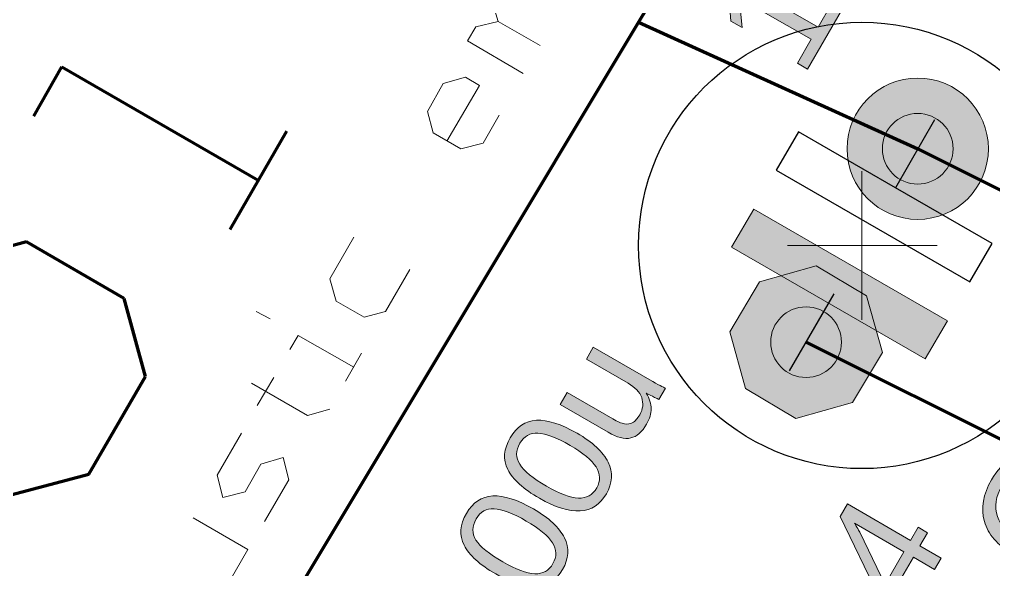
# Model space of a CAD drawing. Header units: millimetres. Extents: x 62.1 to 137.4, y 80.8 to 158.7.
# Drawn here: x 110.62 to 121.53, y 112.74 to 118.91 of the extents above; entities that cross this region are included whole.
import ezdxf

# ---------------------------------------------------------------- set-up
doc = ezdxf.new("R2010")
doc.units = ezdxf.units.MM
doc.header["$MEASUREMENT"] = 0
doc.layers.add('レイヤー 1', color=7, linetype='Continuous', lineweight=0)

# ---------------------------------------------------------------- blocks, each defined once
blk = doc.blocks.new('Block_42')
at = {"layer": 'レイヤー 1'}
h = blk.add_hatch(color=253, dxfattribs=at)
h.dxf.hatch_style = 2
edge = h.paths.add_edge_path()
edge.add_spline(control_points=[(122.262, 113.811), (122.131, 113.887), (122.01, 113.913), (121.898, 113.891), (121.786, 113.869), (121.695, 113.798), (121.626, 113.679), (121.557, 113.559), (121.54, 113.445), (121.576, 113.336), (121.611, 113.229), (121.695, 113.136), (121.828, 113.06), (121.96, 112.984), (122.084, 112.956), (122.199, 112.978), (122.314, 113), (122.406, 113.07), (122.474, 113.187), (122.544, 113.309), (122.56, 113.423), (122.523, 113.531), (122.486, 113.639), (122.399, 113.732), (122.262, 113.811)], knot_values=[0, 0, 0, 0, 1, 1, 1, 2, 2, 2, 3, 3, 3, 4, 4, 4, 5, 5, 5, 6, 6, 6, 7, 7, 7, 8, 8, 8, 8], degree=3, periodic=0)
edge = h.paths.add_edge_path()
edge.add_spline(control_points=[(122.346, 113.957), (122.456, 113.893), (122.54, 113.817), (122.598, 113.727), (122.656, 113.638), (122.685, 113.541), (122.684, 113.437), (122.683, 113.333), (122.651, 113.228), (122.59, 113.121), (122.527, 113.013), (122.452, 112.933), (122.363, 112.88), (122.274, 112.827), (122.177, 112.803), (122.07, 112.81), (121.964, 112.817), (121.855, 112.852), (121.745, 112.915), (121.577, 113.012), (121.472, 113.134), (121.43, 113.28), (121.389, 113.427), (121.416, 113.582), (121.51, 113.746), (121.572, 113.852), (121.647, 113.933), (121.735, 113.987), (121.822, 114.041), (121.918, 114.065), (122.023, 114.06), (122.128, 114.055), (122.235, 114.02), (122.346, 113.957)], knot_values=[0, 0, 0, 0, 1, 1, 1, 2, 2, 2, 3, 3, 3, 4, 4, 4, 5, 5, 5, 6, 6, 6, 7, 7, 7, 8, 8, 8, 9, 9, 9, 10, 10, 10, 11, 11, 11, 11], degree=3, periodic=0)
for points, knots in [([(122.346, 113.957), (122.456, 113.893), (122.54, 113.817), (122.598, 113.727), (122.656, 113.638), (122.685, 113.541), (122.684, 113.437), (122.683, 113.333), (122.651, 113.228), (122.59, 113.121), (122.527, 113.013), (122.452, 112.933), (122.363, 112.88), (122.274, 112.827), (122.177, 112.803), (122.07, 112.81), (121.964, 112.817), (121.855, 112.852), (121.745, 112.915), (121.577, 113.012), (121.472, 113.134), (121.43, 113.28), (121.389, 113.427), (121.416, 113.582), (121.51, 113.746), (121.572, 113.852), (121.647, 113.933), (121.735, 113.987), (121.822, 114.041), (121.918, 114.065), (122.023, 114.06), (122.128, 114.055), (122.235, 114.02), (122.346, 113.957)], [0, 0, 0, 0, 1, 1, 1, 2, 2, 2, 3, 3, 3, 4, 4, 4, 5, 5, 5, 6, 6, 6, 7, 7, 7, 8, 8, 8, 9, 9, 9, 10, 10, 10, 11, 11, 11, 11]), ([(122.262, 113.811), (122.131, 113.887), (122.01, 113.913), (121.898, 113.891), (121.786, 113.869), (121.695, 113.798), (121.626, 113.679), (121.557, 113.559), (121.54, 113.445), (121.576, 113.336), (121.611, 113.229), (121.695, 113.136), (121.828, 113.06), (121.96, 112.984), (122.084, 112.956), (122.199, 112.978), (122.314, 113), (122.406, 113.07), (122.474, 113.187), (122.544, 113.309), (122.56, 113.423), (122.523, 113.531), (122.486, 113.639), (122.399, 113.732), (122.262, 113.811)], [0, 0, 0, 0, 1, 1, 1, 2, 2, 2, 3, 3, 3, 4, 4, 4, 5, 5, 5, 6, 6, 6, 7, 7, 7, 8, 8, 8, 8])]:
    blk.add_open_spline(points, degree=3, knots=knots, dxfattribs=at)
blk = doc.blocks.new('Block_61')
at = {"layer": 'レイヤー 1'}
h = blk.add_hatch(color=253, dxfattribs=at)
h.dxf.hatch_style = 2
edge = h.paths.add_edge_path()
edge.add_spline(control_points=[(119.974, 113.26), (119.976, 113.258), (119.985, 113.243), (120.001, 113.217), (120.017, 113.191), (120.028, 113.171), (120.033, 113.159), (120.033, 113.159), (120.274, 112.662), (120.274, 112.662), (120.274, 112.662), (120.307, 112.59), (120.307, 112.59), (120.307, 112.59), (120.314, 112.569), (120.314, 112.569), (120.314, 112.569), (120.529, 112.94), (120.529, 112.94), (120.529, 112.94), (119.974, 113.26), (119.974, 113.26)], knot_values=[0, 0, 0, 0, 1, 1, 1, 2, 2, 2, 3, 3, 3, 4, 4, 4, 5, 5, 5, 6, 6, 6, 7, 7, 7, 7], degree=3, periodic=0)
edge = h.paths.add_edge_path()
edge.add_spline(control_points=[(120.708, 113.006), (120.708, 113.006), (120.945, 112.869), (120.945, 112.869), (120.945, 112.869), (120.872, 112.742), (120.872, 112.742), (120.872, 112.742), (120.634, 112.879), (120.634, 112.879), (120.634, 112.879), (120.349, 112.384), (120.349, 112.384), (120.349, 112.384), (120.245, 112.444), (120.245, 112.444), (120.245, 112.444), (119.814, 113.334), (119.814, 113.334), (119.814, 113.334), (119.896, 113.475), (119.896, 113.475), (119.896, 113.475), (120.602, 113.067), (120.602, 113.067), (120.602, 113.067), (120.687, 113.214), (120.687, 113.214), (120.687, 113.214), (120.793, 113.153), (120.793, 113.153), (120.793, 113.153), (120.708, 113.006), (120.708, 113.006)], knot_values=[0, 0, 0, 0, 1, 1, 1, 2, 2, 2, 3, 3, 3, 4, 4, 4, 5, 5, 5, 6, 6, 6, 7, 7, 7, 8, 8, 8, 9, 9, 9, 10, 10, 10, 11, 11, 11, 11], degree=3, periodic=0)
for points, knots in [([(120.708, 113.006), (120.708, 113.006), (120.945, 112.869), (120.945, 112.869), (120.945, 112.869), (120.872, 112.742), (120.872, 112.742), (120.872, 112.742), (120.634, 112.879), (120.634, 112.879), (120.634, 112.879), (120.349, 112.384), (120.349, 112.384), (120.349, 112.384), (120.245, 112.444), (120.245, 112.444), (120.245, 112.444), (119.814, 113.334), (119.814, 113.334), (119.814, 113.334), (119.896, 113.475), (119.896, 113.475), (119.896, 113.475), (120.602, 113.067), (120.602, 113.067), (120.602, 113.067), (120.687, 113.214), (120.687, 113.214), (120.687, 113.214), (120.793, 113.153), (120.793, 113.153), (120.793, 113.153), (120.708, 113.006), (120.708, 113.006)], [0, 0, 0, 0, 1, 1, 1, 2, 2, 2, 3, 3, 3, 4, 4, 4, 5, 5, 5, 6, 6, 6, 7, 7, 7, 8, 8, 8, 9, 9, 9, 10, 10, 10, 11, 11, 11, 11]), ([(119.974, 113.26), (119.976, 113.258), (119.985, 113.243), (120.001, 113.217), (120.017, 113.191), (120.028, 113.171), (120.033, 113.159), (120.033, 113.159), (120.274, 112.662), (120.274, 112.662), (120.274, 112.662), (120.307, 112.59), (120.307, 112.59), (120.307, 112.59), (120.314, 112.569), (120.314, 112.569), (120.314, 112.569), (120.529, 112.94), (120.529, 112.94), (120.529, 112.94), (119.974, 113.26), (119.974, 113.26)], [0, 0, 0, 0, 1, 1, 1, 2, 2, 2, 3, 3, 3, 4, 4, 4, 5, 5, 5, 6, 6, 6, 7, 7, 7, 7])]:
    blk.add_open_spline(points, degree=3, knots=knots, dxfattribs=at)
blk = doc.blocks.new('Block_125')
at = {"layer": 'レイヤー 1'}
h = blk.add_hatch(color=253, dxfattribs=at)
h.dxf.hatch_style = 2
edge = h.paths.add_edge_path()
edge.add_spline(control_points=[(119.449, 118.35), (119.449, 118.35), (119.336, 118.416), (119.336, 118.416), (119.336, 118.416), (119.49, 118.684), (119.49, 118.684), (119.49, 118.684), (118.682, 119.15), (118.682, 119.15), (118.682, 119.15), (118.715, 118.815), (118.715, 118.815), (118.715, 118.815), (118.588, 118.888), (118.588, 118.888), (118.588, 118.888), (118.561, 119.235), (118.561, 119.235), (118.561, 119.235), (118.632, 119.358), (118.632, 119.358), (118.632, 119.358), (119.568, 118.818), (119.568, 118.818), (119.568, 118.818), (119.715, 119.074), (119.715, 119.074), (119.715, 119.074), (119.829, 119.008), (119.829, 119.008), (119.829, 119.008), (119.449, 118.35), (119.449, 118.35)], knot_values=[0, 0, 0, 0, 1, 1, 1, 2, 2, 2, 3, 3, 3, 4, 4, 4, 5, 5, 5, 6, 6, 6, 7, 7, 7, 8, 8, 8, 9, 9, 9, 10, 10, 10, 11, 11, 11, 11], degree=3, periodic=0)
blk.add_open_spline([(119.449, 118.35), (119.449, 118.35), (119.336, 118.416), (119.336, 118.416), (119.336, 118.416), (119.49, 118.684), (119.49, 118.684), (119.49, 118.684), (118.682, 119.15), (118.682, 119.15), (118.682, 119.15), (118.715, 118.815), (118.715, 118.815), (118.715, 118.815), (118.588, 118.888), (118.588, 118.888), (118.588, 118.888), (118.561, 119.235), (118.561, 119.235), (118.561, 119.235), (118.632, 119.358), (118.632, 119.358), (118.632, 119.358), (119.568, 118.818), (119.568, 118.818), (119.568, 118.818), (119.715, 119.074), (119.715, 119.074), (119.715, 119.074), (119.829, 119.008), (119.829, 119.008), (119.829, 119.008), (119.449, 118.35), (119.449, 118.35)], degree=3, knots=[0, 0, 0, 0, 1, 1, 1, 2, 2, 2, 3, 3, 3, 4, 4, 4, 5, 5, 5, 6, 6, 6, 7, 7, 7, 8, 8, 8, 9, 9, 9, 10, 10, 10, 11, 11, 11, 11], dxfattribs=at)
blk = doc.blocks.new('Block_130')
at = {"layer": 'レイヤー 1'}
h = blk.add_hatch(color=253, dxfattribs=at)
h.dxf.hatch_style = 2
edge = h.paths.add_edge_path()
edge.add_spline(control_points=[(116.297, 113.284), (116.146, 113.371), (116.026, 113.417), (115.937, 113.422), (115.849, 113.426), (115.782, 113.388), (115.736, 113.307), (115.688, 113.225), (115.687, 113.146), (115.733, 113.071), (115.78, 112.997), (115.88, 112.915), (116.033, 112.827), (116.182, 112.74), (116.302, 112.696), (116.392, 112.693), (116.482, 112.689), (116.55, 112.727), (116.596, 112.807), (116.641, 112.885), (116.639, 112.964), (116.59, 113.041), (116.541, 113.119), (116.443, 113.2), (116.297, 113.284)], knot_values=[0, 0, 0, 0, 1, 1, 1, 2, 2, 2, 3, 3, 3, 4, 4, 4, 5, 5, 5, 6, 6, 6, 7, 7, 7, 8, 8, 8, 8], degree=3, periodic=0)
edge = h.paths.add_edge_path()
edge.add_spline(control_points=[(116.376, 113.42), (116.551, 113.319), (116.667, 113.211), (116.724, 113.096), (116.78, 112.981), (116.774, 112.863), (116.704, 112.742), (116.634, 112.621), (116.537, 112.557), (116.409, 112.55), (116.283, 112.542), (116.131, 112.589), (115.955, 112.691), (115.775, 112.795), (115.656, 112.902), (115.6, 113.013), (115.544, 113.124), (115.553, 113.243), (115.627, 113.37), (115.698, 113.494), (115.796, 113.559), (115.921, 113.565), (116.046, 113.571), (116.198, 113.523), (116.376, 113.42)], knot_values=[0, 0, 0, 0, 1, 1, 1, 2, 2, 2, 3, 3, 3, 4, 4, 4, 5, 5, 5, 6, 6, 6, 7, 7, 7, 8, 8, 8, 8], degree=3, periodic=0)
for points in [[(116.376, 113.42), (116.551, 113.319), (116.667, 113.211), (116.724, 113.096), (116.78, 112.981), (116.774, 112.863), (116.704, 112.742), (116.634, 112.621), (116.537, 112.557), (116.409, 112.55), (116.283, 112.542), (116.131, 112.589), (115.955, 112.691), (115.775, 112.795), (115.656, 112.902), (115.6, 113.013), (115.544, 113.124), (115.553, 113.243), (115.627, 113.37), (115.698, 113.494), (115.796, 113.559), (115.921, 113.565), (116.046, 113.571), (116.198, 113.523), (116.376, 113.42)], [(116.297, 113.284), (116.146, 113.371), (116.026, 113.417), (115.937, 113.422), (115.849, 113.426), (115.782, 113.388), (115.736, 113.307), (115.688, 113.225), (115.687, 113.146), (115.733, 113.071), (115.78, 112.997), (115.88, 112.915), (116.033, 112.827), (116.182, 112.74), (116.302, 112.696), (116.392, 112.693), (116.482, 112.689), (116.55, 112.727), (116.596, 112.807), (116.641, 112.885), (116.639, 112.964), (116.59, 113.041), (116.541, 113.119), (116.443, 113.2), (116.297, 113.284)]]:
    blk.add_open_spline(points, degree=3, knots=[0, 0, 0, 0, 1, 1, 1, 2, 2, 2, 3, 3, 3, 4, 4, 4, 5, 5, 5, 6, 6, 6, 7, 7, 7, 8, 8, 8, 8], dxfattribs=at)
blk = doc.blocks.new('Block_131')
at = {"layer": 'レイヤー 1'}
h = blk.add_hatch(color=253, dxfattribs=at)
h.dxf.hatch_style = 2
edge = h.paths.add_edge_path()
edge.add_spline(control_points=[(116.787, 114.132), (116.635, 114.22), (116.516, 114.266), (116.427, 114.27), (116.339, 114.274), (116.272, 114.236), (116.225, 114.155), (116.178, 114.073), (116.177, 113.994), (116.223, 113.92), (116.27, 113.845), (116.369, 113.763), (116.523, 113.675), (116.672, 113.589), (116.791, 113.544), (116.881, 113.541), (116.971, 113.537), (117.04, 113.575), (117.086, 113.655), (117.131, 113.734), (117.129, 113.812), (117.08, 113.89), (117.031, 113.967), (116.933, 114.048), (116.787, 114.132)], knot_values=[0, 0, 0, 0, 1, 1, 1, 2, 2, 2, 3, 3, 3, 4, 4, 4, 5, 5, 5, 6, 6, 6, 7, 7, 7, 8, 8, 8, 8], degree=3, periodic=0)
edge = h.paths.add_edge_path()
edge.add_spline(control_points=[(116.866, 114.268), (117.041, 114.167), (117.157, 114.059), (117.214, 113.944), (117.27, 113.829), (117.263, 113.711), (117.194, 113.59), (117.124, 113.469), (117.026, 113.405), (116.899, 113.398), (116.773, 113.39), (116.621, 113.437), (116.445, 113.539), (116.264, 113.643), (116.146, 113.751), (116.09, 113.861), (116.034, 113.972), (116.043, 114.091), (116.117, 114.218), (116.188, 114.342), (116.286, 114.407), (116.41, 114.413), (116.536, 114.42), (116.687, 114.371), (116.866, 114.268)], knot_values=[0, 0, 0, 0, 1, 1, 1, 2, 2, 2, 3, 3, 3, 4, 4, 4, 5, 5, 5, 6, 6, 6, 7, 7, 7, 8, 8, 8, 8], degree=3, periodic=0)
for points in [[(116.866, 114.268), (117.041, 114.167), (117.157, 114.059), (117.214, 113.944), (117.27, 113.829), (117.263, 113.711), (117.194, 113.59), (117.124, 113.469), (117.026, 113.405), (116.899, 113.398), (116.773, 113.39), (116.621, 113.437), (116.445, 113.539), (116.264, 113.643), (116.146, 113.751), (116.09, 113.861), (116.034, 113.972), (116.043, 114.091), (116.117, 114.218), (116.188, 114.342), (116.286, 114.407), (116.41, 114.413), (116.536, 114.42), (116.687, 114.371), (116.866, 114.268)], [(116.787, 114.132), (116.635, 114.22), (116.516, 114.266), (116.427, 114.27), (116.339, 114.274), (116.272, 114.236), (116.225, 114.155), (116.178, 114.073), (116.177, 113.994), (116.223, 113.92), (116.27, 113.845), (116.369, 113.763), (116.523, 113.675), (116.672, 113.589), (116.791, 113.544), (116.881, 113.541), (116.971, 113.537), (117.04, 113.575), (117.086, 113.655), (117.131, 113.734), (117.129, 113.812), (117.08, 113.89), (117.031, 113.967), (116.933, 114.048), (116.787, 114.132)]]:
    blk.add_open_spline(points, degree=3, knots=[0, 0, 0, 0, 1, 1, 1, 2, 2, 2, 3, 3, 3, 4, 4, 4, 5, 5, 5, 6, 6, 6, 7, 7, 7, 8, 8, 8, 8], dxfattribs=at)
blk = doc.blocks.new('Block_132')
at = {"layer": 'レイヤー 1'}
h = blk.add_hatch(color=253, dxfattribs=at)
h.dxf.hatch_style = 2
edge = h.paths.add_edge_path()
edge.add_spline(control_points=[(116.754, 114.724), (116.754, 114.724), (117.265, 114.429), (117.265, 114.429), (117.318, 114.399), (117.363, 114.38), (117.398, 114.373), (117.433, 114.367), (117.464, 114.371), (117.49, 114.387), (117.516, 114.402), (117.542, 114.432), (117.568, 114.476), (117.605, 114.54), (117.612, 114.604), (117.59, 114.667), (117.567, 114.73), (117.516, 114.784), (117.437, 114.829), (117.437, 114.829), (116.97, 115.099), (116.97, 115.099), (116.97, 115.099), (117.048, 115.233), (117.048, 115.233), (117.048, 115.233), (117.682, 114.867), (117.682, 114.867), (117.776, 114.813), (117.834, 114.781), (117.857, 114.772), (117.857, 114.772), (117.783, 114.645), (117.783, 114.645), (117.781, 114.646), (117.774, 114.65), (117.763, 114.656), (117.751, 114.661), (117.739, 114.668), (117.724, 114.676), (117.709, 114.683), (117.682, 114.697), (117.642, 114.719), (117.642, 114.719), (117.641, 114.717), (117.641, 114.717), (117.679, 114.654), (117.697, 114.596), (117.697, 114.542), (117.697, 114.488), (117.679, 114.431), (117.645, 114.371), (117.594, 114.282), (117.534, 114.23), (117.467, 114.215), (117.4, 114.199), (117.314, 114.221), (117.214, 114.279), (117.214, 114.279), (116.676, 114.589), (116.676, 114.589), (116.676, 114.589), (116.754, 114.724), (116.754, 114.724)], knot_values=[0, 0, 0, 0, 1, 1, 1, 2, 2, 2, 3, 3, 3, 4, 4, 4, 5, 5, 5, 6, 6, 6, 7, 7, 7, 8, 8, 8, 9, 9, 9, 10, 10, 10, 11, 11, 11, 12, 12, 12, 13, 13, 13, 14, 14, 14, 15, 15, 15, 16, 16, 16, 17, 17, 17, 18, 18, 18, 19, 19, 19, 20, 20, 20, 21, 21, 21, 21], degree=3, periodic=0)
blk.add_open_spline([(116.754, 114.724), (116.754, 114.724), (117.265, 114.429), (117.265, 114.429), (117.318, 114.399), (117.363, 114.38), (117.398, 114.373), (117.433, 114.367), (117.464, 114.371), (117.49, 114.387), (117.516, 114.402), (117.542, 114.432), (117.568, 114.476), (117.605, 114.54), (117.612, 114.604), (117.59, 114.667), (117.567, 114.73), (117.516, 114.784), (117.437, 114.829), (117.437, 114.829), (116.97, 115.099), (116.97, 115.099), (116.97, 115.099), (117.048, 115.233), (117.048, 115.233), (117.048, 115.233), (117.682, 114.867), (117.682, 114.867), (117.776, 114.813), (117.834, 114.781), (117.857, 114.772), (117.857, 114.772), (117.783, 114.645), (117.783, 114.645), (117.781, 114.646), (117.774, 114.65), (117.763, 114.656), (117.751, 114.661), (117.739, 114.668), (117.724, 114.676), (117.709, 114.683), (117.682, 114.697), (117.642, 114.719), (117.642, 114.719), (117.641, 114.717), (117.641, 114.717), (117.679, 114.654), (117.697, 114.596), (117.697, 114.542), (117.697, 114.488), (117.679, 114.431), (117.645, 114.371), (117.594, 114.282), (117.534, 114.23), (117.467, 114.215), (117.4, 114.199), (117.314, 114.221), (117.214, 114.279), (117.214, 114.279), (116.676, 114.589), (116.676, 114.589), (116.676, 114.589), (116.754, 114.724), (116.754, 114.724)], degree=3, knots=[0, 0, 0, 0, 1, 1, 1, 2, 2, 2, 3, 3, 3, 4, 4, 4, 5, 5, 5, 6, 6, 6, 7, 7, 7, 8, 8, 8, 9, 9, 9, 10, 10, 10, 11, 11, 11, 12, 12, 12, 13, 13, 13, 14, 14, 14, 15, 15, 15, 16, 16, 16, 17, 17, 17, 18, 18, 18, 19, 19, 19, 20, 20, 20, 21, 21, 21, 21], dxfattribs=at)

msp = doc.modelspace()

# ---------------------------------------------------------------- hatches: boundary and pattern name
at = {"layer": 'レイヤー 1'}
h = msp.add_hatch(color=122, dxfattribs=at)
edge = h.paths.add_edge_path()
edge.add_arc((120.683, 117.457), 0.792, 0, 360)
h = msp.add_hatch(color=122, dxfattribs=at)
edge = h.paths.add_edge_path()
edge.add_arc((120.683, 117.457), 0.792, 0, 360)
h = msp.add_hatch(color=253, dxfattribs=at)
h.dxf.hatch_style = 2
h.paths.add_polyline_path([(118.598, 116.352), (118.848, 116.78), (121.016, 115.529), (120.766, 115.101)])
h = msp.add_hatch(color=122, dxfattribs=at)
h.dxf.hatch_style = 2
h.paths.add_polyline_path([(118.754, 114.768), (118.577, 115.404), (118.911, 115.967), (119.547, 116.144), (120.11, 115.81), (120.287, 115.174), (119.953, 114.611), (119.317, 114.434)])
h = msp.add_hatch(color=122, dxfattribs=at)
h.dxf.hatch_style = 2
h.paths.add_polyline_path([(118.754, 114.768), (118.577, 115.404), (118.911, 115.967), (119.547, 116.144), (120.11, 115.81), (120.287, 115.174), (119.953, 114.611), (119.317, 114.434)])

# ---------------------------------------------------------------- linework, layer by layer
at = {"layer": 'レイヤー 1', "color": 140, "lineweight": 211}
for p, q in [((121.308, 125.129), (117.556, 118.875)), ((117.556, 118.875), (113.803, 112.62)), ((117.556, 118.875), (120.683, 117.457)), ((120.683, 117.457), (125.686, 114.955)), ((119.432, 115.289), (124.436, 112.787))]:
    msp.add_line(p, q, dxfattribs=at)
at = {"layer": 'レイヤー 1', "color": 253, "lineweight": 20}
for p, q in [((115.982, 118.885), (115.909, 119.135)), ((115.732, 118.823), (115.982, 118.885)), ((115.982, 118.885), (116.451, 118.614)), ((115.638, 118.666), (115.732, 118.823)), ((116.263, 118.301), (115.638, 118.666)), ((115.367, 118.187), (115.617, 118.26)), ((115.617, 118.26), (115.773, 118.166)), ((115.19, 117.874), (115.367, 118.187)), ((115.773, 118.166), (115.408, 117.541)), ((115.252, 117.634), (115.19, 117.874)), ((115.992, 117.832), (115.815, 117.52)), ((115.565, 117.457), (115.252, 117.634)), ((115.815, 117.52), (115.565, 117.457)), ((114.366, 116.467), (114.095, 115.998)), ((114.72, 115.633), (114.991, 116.102)), ((114.095, 115.998), (114.168, 115.748)), ((114.168, 115.748), (114.481, 115.57)), ((113.272, 115.633), (113.428, 115.55)), ((114.481, 115.57), (114.72, 115.633)), ((113.647, 115.206), (113.741, 115.362)), ((113.741, 115.362), (114.366, 115.008)), ((114.272, 114.851), (114.449, 115.164)), ((113.219, 114.83), (113.845, 114.465)), ((113.282, 114.58), (113.47, 114.893)), ((113.845, 114.465), (114.095, 114.538)), ((112.834, 113.798), (113.105, 114.267)), ((113.574, 113.996), (113.324, 113.923)), ((113.636, 113.746), (113.574, 113.996)), ((113.324, 113.923), (113.146, 113.611)), ((112.896, 113.548), (112.834, 113.798)), ((113.365, 113.277), (113.636, 113.746)), ((113.146, 113.611), (112.896, 113.548)), ((113.178, 112.964), (112.563, 113.319)), ((112.907, 112.495), (113.178, 112.964))]:
    msp.add_line(p, q, dxfattribs=at)
at = {"layer": 'レイヤー 1', "color": 253, "lineweight": 70}
for p, q in [((110.78, 117.822), (111.093, 118.374)), ((111.093, 118.374), (113.292, 117.103)), ((112.98, 116.55), (113.615, 117.655)), ((110.697, 116.415), (109.821, 116.175)), ((111.791, 115.779), (110.697, 116.415)), ((112.031, 114.903), (111.791, 115.779)), ((111.395, 113.809), (112.031, 114.903)), ((110.52, 113.579), (111.395, 113.809))]:
    msp.add_line(p, q, dxfattribs=at)
at = {"layer": 'レイヤー 1', "color": 253, "lineweight": 30}
for p, q in [((120.871, 117.78), (120.433, 117.019)), ((119.349, 117.645), (119.098, 117.217)), ((120.433, 117.019), (119.349, 117.645)), ((119.098, 117.217), (121.267, 115.967)), ((121.517, 116.394), (120.433, 117.019)), ((121.267, 115.967), (121.517, 116.394)), ((119.745, 115.831), (119.244, 114.966))]:
    msp.add_line(p, q, dxfattribs=at)
at = {"layer": 'レイヤー 1', "color": 62, "lineweight": 0}
for p, q in [((120.057, 115.539), (120.057, 117.207)), ((119.224, 116.373), (120.902, 116.373))]:
    msp.add_line(p, q, dxfattribs=at)
at = {"layer": 'レイヤー 1'}
for points in [[(118.598, 116.352), (118.848, 116.78), (121.016, 115.529), (120.766, 115.101)], [(118.754, 114.768), (118.577, 115.404), (118.911, 115.967), (119.547, 116.144), (120.11, 115.81), (120.287, 115.174), (119.953, 114.611), (119.317, 114.434)], [(118.754, 114.768), (118.577, 115.404), (118.911, 115.967), (119.547, 116.144), (120.11, 115.81), (120.287, 115.174), (119.953, 114.611), (119.317, 114.434)]]:
    msp.add_lwpolyline(points, close=True, dxfattribs=at)
at = {"layer": 'レイヤー 1', "color": 253, "lineweight": 0}
msp.add_lwpolyline([(118.598, 116.352), (118.848, 116.78), (121.016, 115.529), (120.766, 115.101)], close=True, dxfattribs=at)
at = {"layer": 'レイヤー 1', "color": 122, "lineweight": 0}
msp.add_lwpolyline([(118.754, 114.768), (118.577, 115.404), (118.911, 115.967), (119.547, 116.144), (120.11, 115.81), (120.287, 115.174), (119.953, 114.611), (119.317, 114.434)], close=True, dxfattribs=at)
msp.add_lwpolyline([(118.754, 114.768), (118.577, 115.404), (118.911, 115.967), (119.547, 116.144), (120.11, 115.81), (120.287, 115.174), (119.953, 114.611), (119.317, 114.434)], close=True, dxfattribs=at)
at = {"layer": 'レイヤー 1', "color": 253, "lineweight": 30}
msp.add_circle((120.057, 116.373), 2.502, dxfattribs=at)
at = {"layer": 'レイヤー 1'}
for centre, radius in [((120.683, 117.457), 0.792), ((120.683, 117.457), 0.792), ((120.683, 117.457), 0.396), ((120.683, 117.457), 0.396), ((119.432, 115.289), 0.396), ((119.432, 115.289), 0.396)]:
    msp.add_circle(centre, radius, dxfattribs=at)
at = {"layer": 'レイヤー 1', "color": 122, "lineweight": 0}
msp.add_circle((120.683, 117.457), 0.792, dxfattribs=at)
msp.add_circle((120.683, 117.457), 0.792, dxfattribs=at)
at = {"layer": 'レイヤー 1', "color": 7, "lineweight": 0}
for centre in [(120.683, 117.457), (120.683, 117.457), (119.432, 115.289), (119.432, 115.289)]:
    msp.add_circle(centre, 0.396, dxfattribs=at)

# ---------------------------------------------------------------- block references
at = {"layer": 'レイヤー 1'}
for name in ['Block_125', 'Block_132', 'Block_131', 'Block_42', 'Block_130', 'Block_61']:
    msp.add_blockref(name, (0, 0), dxfattribs=at)

doc.saveas('drawing.dxf')
